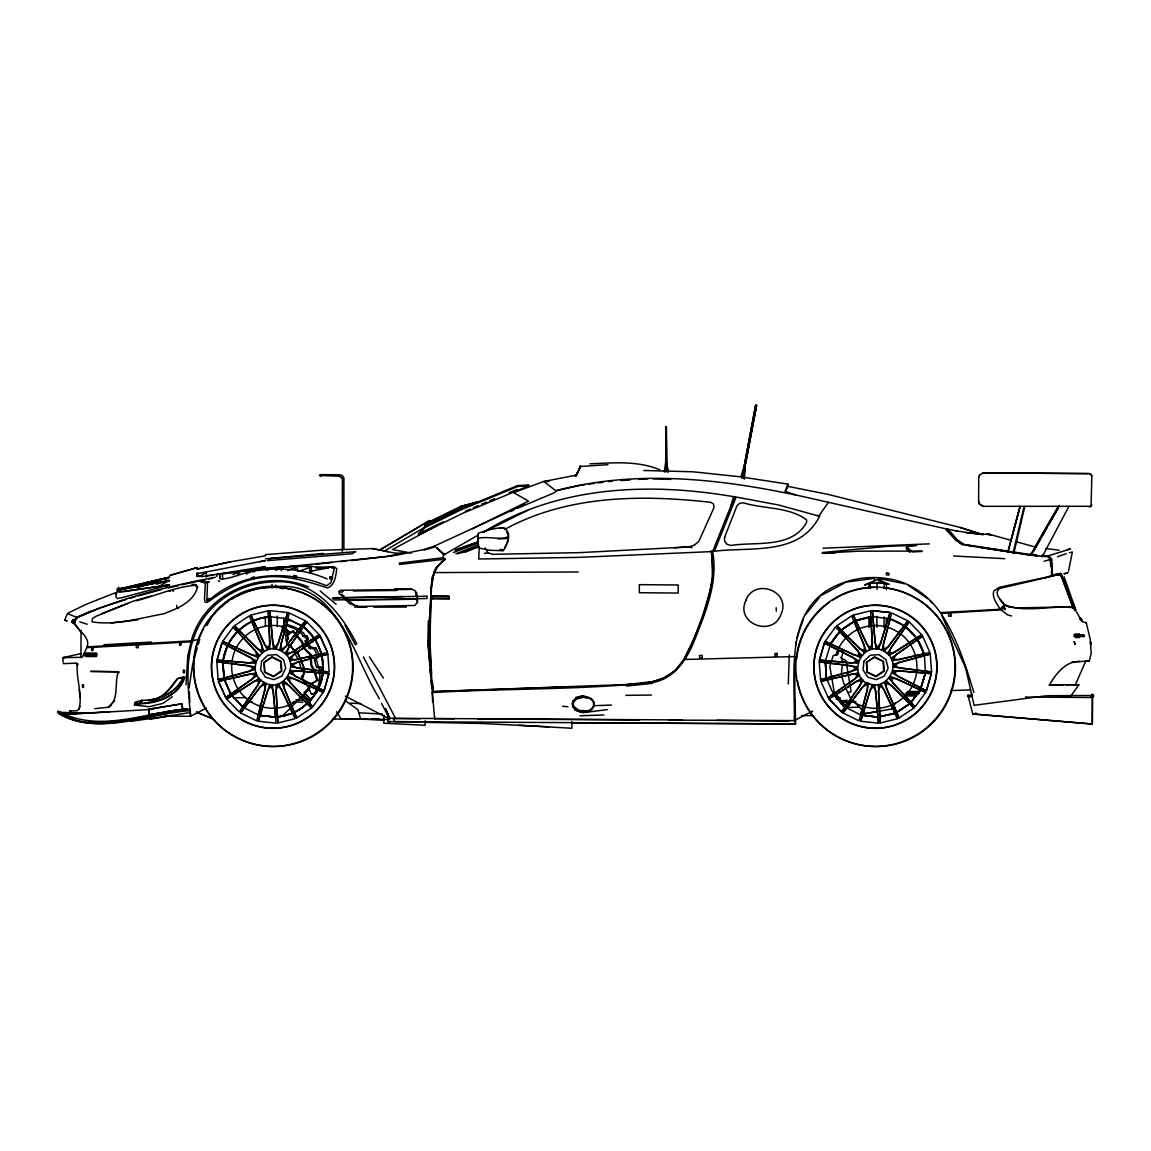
<?xml version="1.0" encoding="UTF-8"?>
<svg xmlns="http://www.w3.org/2000/svg" width="1151" height="1151" viewBox="0 0 1151 1151"><rect width="100%" height="100%" fill="white"/><g stroke="black" fill="none" stroke-linecap="round" stroke-linejoin="round"><path stroke-width="1.5" d="M157.14 587.686L169.039 580.392M197.138 572.91L197.123 576.32L202.576 576.565L265.349 566.522L261.378 568.306M342.336 551.271L342.394 478.197L339.43 476.255L319.518 475.435L321.33 474.629L339.444 474.744L342.135 475.377L343.933 477.794L343.89 549.473M172.333 696.715L162.953 703.362L148.939 706.757L134.466 704.944L135.286 702.211L142.494 700.686M182.721 709.505L149.313 714.555L148.594 709.217L181.93 703.822L182.721 709.505L149.313 714.958L148.594 709.217M206.346 577.068L206.36 572.364L199.684 576.349M811.354 715.62L811.354 712.383L811.354 715.62L801.6 715.548M80.958 656.358L81.045 630.345M134.48 704.944L135.214 703.923C153.126 702.93 178.419 698.47 183.901 677.076L178.779 678.068M138.249 701.146L134.48 703.578M164.593 716.037L190.62 716.282L189.915 709.419C187.958 686.226 185.541 661.753 193.253 639.294C203.928 604.98 237.753 583.025 272.859 581.946C313.072 578.205 340.423 611.742 356.911 644.114M219.812 578.752L219.827 573.802L218.891 573.658L220.762 579.14C233.077 578.737 245.724 570.925 258.687 570.421C281.794 567.242 305.662 569.457 327.114 578.967M222.575 578.752L222.589 573.615C257.709 569.27 292.958 563.731 328.409 567.889L310.123 571.299M265.392 626.518L265.421 617.742M269.061 626.532L269.089 619.511M272.01 587.931L272.024 584.363M277.276 626.59L277.305 616.058M283.865 626.676L283.894 617.9M297.706 571.342L297.188 566.594L295.174 568.076L295.908 570.263M311.648 571.903L311.187 567.155L298.44 571.342M339.113 591.427L339.113 593.355L349.645 603.613L357.644 606.476L414.648 605.498L417.626 602.232L416.777 593.197L415.108 590.722L411.871 589.398L340.667 590.276L339.113 591.427L341.674 592.276L343.156 591.254M669.335 720.109L795.557 720.598L795.542 723.95L387.887 721.591L387.887 718.238L682.414 719.95M394.232 718.282L394.217 721.634L421.41 721.821M571.831 721.476L571.802 728.252L518.972 725.303M795.542 723.95L794.737 723.936L794.751 720.584L795.47 724.022L794.65 724.037M868.947 627.597L868.976 616.821M869.077 588.103L869.091 584.507L870.3 583.01L873.667 582.665M870.156 626.101L870.185 617.123M870.285 588.406L870.3 583.01M874.415 581.37L874.429 577.831M876.889 627.194L876.933 616.418M877.019 589.485L877.033 582.305M878.918 581.068L878.932 577.514M880.803 582.032L880.817 578.493M884.04 627.64L884.083 616.878M884.213 588.147L884.241 582.766L878.472 582.392M886.27 627.252L886.299 618.288M886.428 589.6L886.443 584.219L884.241 582.766M971.573 696.7L967.991 696.672L967.962 695.19L972.724 714.008L1092.342 723.993L1092.428 697.866L1092.299 724.051L972.868 713.937L976.422 713.419L972.782 713.951L976.278 713.548M978.753 477.334L978.609 501.433L979.199 503.893L983.026 506.311L1091.134 506.296L1089.436 507.044M1091.738 504.728L1091.062 506.368L1091.839 475.838L1089.752 473.651M260.212 716.785L260.284 704.369M63.161 662.213L62.902 657.624L82.253 657.322L87.131 646.876C90.67 636.906 77.995 631.036 74.009 622.979L72.053 622.216L72.93 620.447L72.038 622.317L75.52 624.676L80.757 631.899M383.873 715.39L383.729 723.188L425.136 725.288L425.208 720.627M429.668 665.897L429.28 620.792L431.898 578.032L435.898 568.076L445.351 559.242C431.539 568.421 430.819 585.672 430.805 600.678M186.03 684.831L187.814 655.753L191.699 639.222C205.871 591.441 263.939 568.493 308.569 586.981M314.885 671.292L317.734 680.112L312.209 683.306L309.13 683.291L302.353 679.176L303.965 674.112L303.85 666.904L297.332 651.941L292.987 649.063L291.131 646.028L286.772 643.452L286.685 641.38L288.455 638.301L287.059 634.719L288.038 638.114L286.685 641.38M502.656 550.739L489.592 550.236L478.226 547.905L478.169 547.013L478.212 533.186L489.261 529.705L501.246 527.59M665.753 472.025L666.17 426.992L666.602 462.242L667.839 471.968M432.488 598.908L432.575 595.973L448.789 596.089L448.847 599.024L432.488 598.908L432.575 595.973M430.819 600.678C429.452 631.021 429.294 661.48 433.208 691.65L432.33 692.528L432.575 702.11M788.277 683.924L789.313 654.991M744.409 478.917L744.999 466.543L756.567 405.296L744.999 466.543L744.006 478.787M479.334 546.509L478.73 558.998L579.097 557.357L712.642 551.559C718.325 582.377 705.491 612.404 694.456 640.46C686.931 659.25 674.256 679.032 652.66 682.471C579.514 689.996 505.706 688.356 432.33 692.528M478.269 534.553L478.226 546.667M202.303 575.96L196.922 576.334L197.138 573.658L265.363 560.58L259.594 561.746M997.341 550.077L997.413 549.329M834.202 692.024L841.467 700.887L845.179 700.484L847.841 704.052L852.013 701.765C847.294 689.766 838.072 677.565 843.064 664.127M795.83 644.862L796.175 641.524M263.982 662.472L272.212 656.933L281.117 661.278L281.808 671.162L273.593 676.702L264.672 672.357L263.982 662.472L272.212 656.933M866.386 662.472L874.616 656.933L883.522 661.278L884.227 671.162L875.997 676.702L867.091 672.357L866.386 662.472L874.616 656.933M443.408 555.473L443.121 557.731L444.344 559.515M664.343 472.011L665.652 462.242L666.17 426.992L666.602 462.242L668.314 471.968M117.675 671.724L118.15 672.472C114.107 683.521 119.762 700.369 107.604 707.304L94.727 708.656M321.805 674.587L320.395 683.737L316.554 692.614L314.712 693.391L311.417 694.283L306.943 684.672L303.806 681.536M744.122 469.982L756.567 405.296L755.632 405.224L744.122 466.4L741.028 476.528M192.749 663.465L189.095 688.053M1068.516 571.126L1072.358 551.991L1069.394 552.71M741.92 478.428L755.632 405.224M1024.836 506.512L1013.902 552.926L1013.096 552.926L1024.03 506.44M1072.128 661.954L1089.292 661.048L1091.206 653.264L1090.242 639.496L1086.458 623.454M169.039 580.867L118.711 589.787L117.388 590.434L115.819 596.592L117.359 598.578L122.078 597.642L169.571 584.823L166.478 586.449M896.931 717.332L895.061 713.188L878.098 717.188L860.703 714.958L867.509 689.55L867.221 683.665C846.431 672.875 863.653 638.978 884.328 651.48C904.672 662.17 885.68 694.7 866.358 682.255L842.935 712.929L859.063 720.799L868.76 683.435L862.401 687.061L843.021 712.973M1020.103 506.253L1007.959 551.746L1020.031 506.627L1011.168 539.618M270.427 616.72L272.672 642.92L276.125 649.337L287.721 612.548L278.312 643.51L273.463 649.049L269.881 610.634L270.427 616.72L287.75 618.893L280.902 644.243L281.923 651.48C302.267 662.17 283.275 694.7 263.953 682.255C243.624 671.551 262.615 639.035 281.923 651.48L305.447 620.849L285.995 646.733L279.52 650.301L289.318 612.994L305.447 620.849M854.287 621.526L841.093 630.086L830.562 644.028C838.849 628.331 855.15 617.842 872.832 616.72L875.077 642.92L878.53 649.337L890.04 612.505L880.716 643.51L875.868 649.049L872.372 610.677L872.832 616.72L855.74 620.576L872.775 616.634L890.155 618.893L883.306 644.243L884.328 651.48L907.851 620.849L888.414 646.733L881.925 650.301L891.723 612.994L907.851 620.849M64.715 620.202L66.931 620.835L64.715 620.202L67.492 613.44L85.433 604.606L114.337 593.168M217.007 660.113L221.927 642.963L256.213 660.688L249.307 663.048L217.007 660.113L255.479 663.264L250.875 657.595L227.438 645.697C235.005 629.698 250.976 618.519 268.615 616.85L268.226 610.807L269.924 649.308L264.485 644.474L250.904 615.123L267.334 649.941L269.996 643.107L268.615 616.85C245.551 618.763 225.927 637.812 223.035 660.732C226.402 637.899 245.465 618.936 268.672 617.037M217.079 660.156L221.999 643.006M223.121 660.746L227.438 645.697M323.963 690.773L289.664 673.033L296.685 670.745L322.942 673.076C320.208 696.067 300.512 715.088 277.449 716.972L277.837 723.015L275.952 684.428L281.52 689.32L292.642 713.188C308.972 706.225 320.482 690.586 323.028 673.105L328.97 673.666L324.05 690.816L295.131 676.198L290.412 670.472L328.884 673.623L324.05 690.816M819.411 660.113L824.332 642.963L858.617 660.688L851.711 663.048L819.411 660.113L857.883 663.264L853.279 657.595L824.418 643.006L819.498 660.156M825.526 660.746L830.044 645.697M925.346 673.076L899.104 670.745L892.068 673.033L926.382 690.773L897.535 676.198L892.816 670.472L931.303 673.623L926.382 690.773L931.375 673.666L925.346 673.076L920.325 689.794L911.031 702.427L914.153 705.721M193.253 661.739L197.253 647.927M198.26 644.474L199.756 639.294L191.08 640.862M712.627 551.559L731.101 505.49L733.691 496.613L735.302 496.901L733.662 496.613M258.256 721.231L269.766 684.399L273.319 690.873L275.621 717.102L260.054 715.462L258.256 721.231L276.096 723.145L272.427 684.687L267.679 690.283L260.054 715.462L275.693 717.188L260.083 715.275M433.193 691.65L626.878 684.485L653.135 681.579L663.163 678.5L674.572 671.119L683.895 659.552L693.578 640.517L703.218 615.886L709.419 594.779L712.814 577.284L711.764 551.415M877.738 713.85L878.501 723.145L874.832 684.687L870.084 690.283L860.66 721.231L872.17 684.399L875.738 690.873L877.594 712.224M96.051 655.566L96.526 654.2L85.217 654.128M946.108 529.964L955.848 540.15L961.819 544.437L969.617 545.79M946.913 530.107L947.935 529.287L956.884 530.985M323.028 673.105C319.661 695.938 300.598 714.886 277.405 716.8M71.851 622.216L73.074 619.497L75.232 620.389L77.059 617.67L72.599 620.72L74.757 621.626L76.988 617.742M978.681 477.406L979.501 475.003M796.88 638.258L803.355 619.094M506.958 542.984L507.864 540.438M1092.4 697.952C1096.745 695.362 1088.386 692.916 1093.421 695.089M71.348 711.203L69.463 711.117L77.146 710.742L78.973 709.117C82.757 694.988 76.383 679.896 77.175 665.508M78.973 709.117L80.066 706.311M693.564 640.517L703.203 615.886M731.115 505.49L734.482 496.959M1091.58 696.672L1092.443 694.571M580.564 466.687L575.96 476.327M578.766 470.112L580.665 466.256L575.212 476.413M196.922 576.334L198.274 573.198M314.712 693.391L318.568 684.514L319.978 675.349L318.971 672.644L320.093 670.501L321.92 669.738L320.812 667.263L316.583 667.407L314.468 660.545L316.64 657.092M785.601 490.887L787.802 486.341M1074.343 684.773L1075.351 684.773L1085.796 661.019M786.521 487.693L788.277 484.154L785.04 491.29L795.6 494.916L946.381 528.928L956.654 540.294L962.624 544.581M795.212 700.556L795.485 719.922L794.276 721.13C795.341 674.141 783.284 606.807 838.878 584.435A88.886 88.886 0 0 1 884.731 578.306C908.096 580.449 928.756 595.009 941.489 614.274C956.941 638.158 965.603 665.407 973.875 692.384M794.765 698.528L795.01 720.871L794.751 656.545L684.974 659.48L686.327 658.674M921.836 551.473L912.067 551.948L906.902 546.581L906.556 548.912L909.578 552.048M504.411 548.351L506.512 544.25M320.798 671.882L321.92 669.738M287.491 634.992L293.376 631.079L302.396 641.654L304.526 648.128L310.943 654.545L311.748 665.379L314.41 669.824M1042.115 556.868L1068.919 506.325M207.194 625.295C218.604 599.887 246.674 585.974 273.722 586.276M878.731 711.289L892.212 708.901L895.449 702.873M575.514 476.385L578.075 471.723M137.242 703.592C156.133 704.513 178.578 696.614 184.908 677.162L183.369 677.076C176.578 693.147 158.219 700.959 141.559 700.196L140.206 703.203L141.559 700.268M314.468 660.545L316.295 659.768L319.201 655.178L316.165 648.157L314.324 648.934L308.914 647.84L305.332 641.639L308.367 638.719L307.259 636.244L304.914 635.568L303.073 636.345L301.735 633.741L294.066 628.403L284.786 625.007L281.909 626.748L285.88 636.561L286.052 640.934M305.332 641.639L308.367 638.719M448.847 599.024L448.789 596.089M1031.051 555.559L1059.107 506.195M183.498 677.148C177.657 690.471 163.068 698.571 148.767 700.038M1033.684 550.969L1039.842 540.236M1041.54 537.215L1046.863 527.949M1048.575 524.942L1058.287 508.008M1034.821 547.416L1058.042 507.03M1030.404 555.127L1058.978 505.418M90.598 611.123L76.657 617.396L74.757 620.662L72.801 619.828L71.722 622.144L74.757 621.626M579.989 466.342L580.464 465.738L580.133 466.932M787.816 486.341L786.996 487.621L787.816 486.341L828.101 494.412L959.92 527.403L982.177 534.496M817.282 515.389L819.641 516.152C799.542 556.149 751.071 546.667 714.397 551.228L736.165 497.045L778.623 505.001L818.821 516.08L828.49 502.196M134.538 704.47L137.242 703.117M457.537 553.689L465.623 551.789L478.37 546.596M240.53 712.929L256.659 720.799L266.356 683.435L259.997 687.061L240.53 712.929L263.953 682.255L265.104 689.55L258.299 714.958L242.732 707.031L257.824 685.478L259.234 678.256L226.718 699.074L239.207 711.951L261.09 680.183L253.882 681.392L226.805 699.117M306.857 621.871L288.182 648.315L286.657 655.48L319.259 634.705L292.109 652.401L284.801 653.552L306.77 621.828L319.259 634.705M1057.884 695.837L1070.876 696.024L1078.847 684.787L1066.143 684.759M909.261 621.871L890.586 648.315L889.061 655.48L921.663 634.705L894.528 652.401L887.205 653.552L909.175 621.828L921.663 634.705M222.69 641.395L233.265 627.007L255.393 650.603L257.752 657.509L222.69 641.395L252.055 655.192L259.335 655.351L233.178 626.964M312.712 706.772L323.287 692.384L288.124 676.227L290.613 683.19L312.799 706.815L286.541 678.385L293.951 678.601L323.287 692.384M825.094 641.395L835.583 626.964L861.739 655.351L854.459 655.192L825.094 641.395L860.171 657.509L857.797 650.603L839.842 631.395L854.143 621.382L864.43 645.567L864.286 652.89L836.835 625.756L851.726 615.828L866.502 651.394L859.725 648.732L836.835 625.756M830.648 644.056L839.842 631.395M925.692 692.384L915.117 706.772L888.946 678.385L896.356 678.601L925.692 692.384L890.529 676.227L893.018 683.19L911.031 702.427L920.239 689.766L925.447 673.105L920.325 689.794L910.844 702.355M1042.216 578.521L999.586 588.478L997.759 590.377C993.558 598.822 1012.506 604.779 1000.19 609.901L941.014 613.454M443.394 555.473L445.034 553.775M805.542 614.533L819.944 596.909M424.489 526.913L418.417 533.978L418.82 534.74L424.892 527.59L460.486 510.051L518.051 486.341L528.813 485.808L528.28 485.046L517.576 485.593L460.155 509.289L426.043 526.136M297.332 651.941L303.49 666.933L303.619 673.839L302.037 676.529L302.353 679.176M1090.846 695.578L1091.623 696.614L1090.083 697.506L1025.44 697.06M967.948 695.218L971.588 695.19M114.755 700.585L108.467 707.318L110.856 705.692M444.991 558.566L436.704 567.112L434.114 571.874L431.438 587.931L429.899 640.201L431.625 674.285M1075.092 610.749L1073.941 607.757L1070.315 606.836L1017.959 607.901L1009.082 607.081L1004.176 604.721L1000.19 609.282L940.482 612.634M282.34 716.167L297.361 700.988M304.871 693.406L309.878 688.341M1041.828 556.091L1048.072 556.509L1051.151 559.141L1044.144 561.271M424.1 524.309L460.904 506.282L478.01 501.879L461.637 507.39L424.964 525.748L424.172 524.237M264.672 672.357L264.313 662.631M867.091 672.357L866.717 662.631M979.429 475.09L983.213 472.845L1089.824 473.565M177.571 678.961C170.175 688.183 163.327 699.65 150.033 700.441M395.484 555.415L423.64 549.588L434.618 546.034L524.885 504.224M291.03 704.11L293.663 701.779M304.209 692.442L309.49 687.766M285.103 629.381L285.966 628.619L290.066 632.834L287.635 634.719L284.311 629.971L285.103 629.381L288.772 633.899M694.283 545.2L698.815 541.402L713.994 507.562L713.534 504.066L710.829 502.34C641.711 494.542 567.774 495.016 505.116 529.172M286.772 643.452L295.649 651.279M311.187 567.155L309.576 568.378L309.892 573.169M317.734 680.112L312.209 683.306M1067.912 572.551L1063.956 573.874L1067.437 572.896M225.826 697.664L252.386 679.162L256.155 672.875L218.489 681.334L225.826 697.664L218.489 681.334M320.223 636.158L293.62 654.631L289.721 660.847L327.488 652.459L320.151 636.115L288.642 658.401L295.922 659.811L321.604 653.869L323.129 671.263L296.972 668.069L290.584 664.285L327.834 654.099L329.157 671.939L290.771 666.961L296.57 662.415L327.906 654.142M828.245 697.664L854.79 679.162L858.56 672.875L820.893 681.334L828.245 697.664L859.653 675.32L852.474 673.982L820.893 681.334M922.642 636.158L896.025 654.631L892.126 660.847L929.893 652.459L922.555 636.115L891.047 658.401L898.341 659.811L924.008 653.869C919.462 637.352 906.47 624.072 890.155 618.893M225.754 697.621L257.249 675.32L250.069 673.982L218.575 681.378M234.43 625.756L249.321 615.828L264.097 651.394L257.32 648.732L234.43 625.756L261.881 652.89L262.025 645.567L251.738 621.382M264.975 672.069L273.478 676.212L281.319 670.918L280.657 661.494L272.154 657.35M296.656 717.951L311.547 708.023L284.009 680.845L283.966 688.226L296.742 717.994L281.779 682.342L288.671 685.061L311.547 708.023M867.379 672.069L875.882 676.212L883.723 670.918L883.062 661.494L874.559 657.35M909.707 703.693L896.73 712.455L899.06 717.951L884.184 682.342L891.09 685.061L912.887 706.944M899.06 717.951L913.952 708.023M829.123 699.074L861.639 678.256L860.229 685.478L841.611 711.951L829.123 699.074L841.525 711.908L863.495 680.183L856.286 681.392L834.259 695.765L827.022 679.781M896.6 712.311L909.794 703.75L896.73 712.455L886.385 688.226L886.414 680.845L913.865 707.98M165.125 579.975L169.585 577.169L118.582 589.024L118.596 587.312L118.596 589.01L123.301 587.96M429.496 520.583L379.859 549.948L429.496 520.583L431.165 523.46L384.391 551.056M1090.889 695.521L1046.993 695.708M478.399 534.898L443.869 554.854L434.618 546.034M843.712 705.52L846.805 703.822M246.271 574.061L254.098 569.86L254.63 571.572M437.294 525.417L392.39 549.559L411.31 553.084M821.051 595.542L844.633 582.938M206.374 707.966L190.562 716.354L190.246 709.232M233.135 693.808L237.854 691.305M483.103 532.381C557.415 485.952 648.588 482.168 732.813 496.541L733.676 496.613M795.427 719.979L812.692 711.073M836.173 699.017L839.295 697.405M78.469 616.936L98.957 608.232L126.552 599.254M428.23 524.18L461.033 507.649L478.01 501.879M118.913 589.988L169.585 580.464L156.176 584.161M1042.331 555.703L1048.532 556.106L1051.755 558.998L1052.446 575.845L999.313 587.312L993.716 591.096C991.889 597.93 997.111 603.786 1000.19 609.282M483.147 532.453L527.69 510.339M510.612 511.634L513.835 510.051M517.044 508.469L552.653 493.462L555.487 492.124L555.818 490.758C634.23 469.637 717.188 478.442 795.6 494.988M276.01 570.292L282.383 567.17L282.916 568.954M418.417 533.978L443.38 521.763M418.82 534.74L462.429 513.418L528.813 485.808M472.37 528.813L528.539 501.102L513.591 492.614L543.847 481.463L576.478 475.09M842.733 706.11L854.071 700.858M78.585 616.979C122.064 597.498 168.722 586.19 215.366 577.284M232.919 574.608L239.221 571.874L239.552 573.86M465.349 511.188L470.212 509.102M473.464 507.706L478.327 505.62M481.578 504.224L486.441 502.138M489.693 500.743L494.57 498.642M287.635 570.637L297.188 566.594M281.909 626.748L283.736 625.986M303.073 636.345L305.418 637.007L307.259 636.244M308.914 647.84L310.756 647.078L316.165 648.157M316.583 667.407L320.812 667.263M311.417 694.283L316.554 692.614M1057.553 556.782L1066.243 553.645M285.966 628.619L287.692 630.877M509.044 492.714L517.058 489.52M525.072 486.326L528.28 485.046M841.122 704.067L847.596 701.477M101.633 613.656L132.71 601.34L150.896 595.988M455.925 553.804L478.629 544.855M465.623 551.789L478.24 546.84M575.673 697.549L583.701 695.621M127.847 603.498L96.108 616.217L92.468 618.447L91.994 621.871C115.33 625.655 140.293 618.029 163.442 613.857C176.563 608.865 192.706 602.822 197.31 588.075L195.425 585.269C175.355 586.823 155.903 595.743 136.322 600.764M453.365 552.523L478.025 543.171M292.987 631.827L301.605 641.999L303.792 648.517L310.123 654.847L310.943 654.545M477.636 541.862L455.192 550.077L477.723 542.337M840.503 702.498L847.107 700.153M137.544 587.801L169.585 577.169L119.143 589.283L117.244 589.557L117.114 588.463M840.877 702.801L845.899 701.088M1067.365 549.559L1070.416 548.955L1048.129 555.904M289.966 632.201L293.376 631.079M694.283 545.2L688.557 546.941L674.342 547.761M906.902 546.581L916.8 545.358L887.925 546.25L822.418 552.566L834.964 553.084M119.128 589.298L122.826 588.233M169.585 575.471L197.138 567.587L197.138 569.011L198.274 568.839L230.2 561.875L265.421 555.818L265.421 554.638L320.697 550.293L372.464 548.581L394.822 553.099L404.447 553.228M170.391 575.284L197.138 567.587L197.123 569.026L230.214 561.846M424.115 550.077L434.085 547.2M148.35 700.527C161.917 699.679 169.873 688.945 177.024 678.889L181.887 677.479M129.89 598.333L134.883 596.937M138.221 596.002L161.557 589.499M224.013 678.169L249.422 671.378L255.119 666.789L216.82 661.839L218.143 679.68L224.013 678.169L222.92 662.559L216.906 661.883M819.224 661.839L825.325 662.559L826.418 678.169L851.826 671.378L857.524 666.789L819.224 661.839L820.562 679.68L826.418 678.169L825.526 662.472M1051.367 575.903L1060.459 573.716L1061.193 575.903M930.238 654.099L898.989 662.415L893.176 666.961L931.562 671.939L930.238 654.099L892.989 664.285L899.377 668.069L931.562 671.939M460.299 506.555L477.607 502.023M1074.631 609.972L1061.265 573.86L1043.885 578.176L1051.899 575.701L1051.151 559.141M218.071 679.637L255.292 669.45L249.019 665.724L222.92 662.559L223.927 678.169L223.121 662.472M250.817 615.08L268.226 610.807M292.642 713.188L277.449 716.972L276.01 690.686L278.556 683.78L295.145 718.699L277.751 722.972M853.236 615.08L870.631 610.807L872.329 649.308L866.89 644.474L853.236 615.08L869.739 649.941L872.4 643.107L871.019 616.85M895.061 713.188L878.04 717.102L860.747 715.059L878.098 717.188L895.133 713.26L883.925 689.32L878.357 684.428L880.155 722.972L897.564 718.699M403.915 552.883L387.067 556.393L274.657 568.09M143.904 583.183L167.859 577.586M168.319 587.916L178.463 585.571M181.844 584.78L200.418 580.608M1060.718 573.313L1051.64 575.701L1051.438 571.428M848.071 692.442L851.093 691.765L846.071 660.775L840.46 657.494M580.133 485.362L555.818 490.758L543.847 481.463L549.214 481.463M81.145 653.581L62.902 657.624L65.463 657.653M1061.265 573.86L1052.446 575.845M208.806 579.025L212.172 578.392M836.791 698.427L840.259 697.823M865.264 713.591L877.062 711.563L865.264 713.591L854.459 702.067M189.915 709.419C156.277 713.965 122.869 723.447 88.685 722.209M150.033 719.217L190.246 712.44M172.693 715.462L131.113 721.289M393.757 555.717L351.372 560.566M189.915 710.584C147.055 714.023 98.497 736.698 58.154 713.088C77.002 725.288 100.784 724.885 122.308 721.562M501.649 527.59L504.872 528.165C519.993 545.099 484.873 534.438 477.996 538.726M148.594 709.275L181.93 703.822L182.649 709.102M166.924 711.894L170.434 711.318M173.945 710.742L177.455 710.167M166.866 711.519L170.377 710.944M173.887 710.383L177.383 709.807M484.427 553.372L487.966 552.825L493.088 554.307L579.442 552.638L688.557 546.941L692.024 547.559M120.999 589.384L118.941 589.974L120.208 591.413L123.92 591.297L169.571 584.823L123.042 591.772L118.726 592.146L117.388 590.434M266.845 568.134L224.143 573.716M239.221 571.874L237.811 572.076L237.466 573.371L238.271 575.687M846.201 582.104L873.436 578.449M1055.539 574.838L1060.042 574.263L1060.79 576.047M1056.345 574.982L1060.862 574.407L1061.323 575.299L1073.394 608.016M581.874 484.974L585.442 484.528M589.01 484.082L594.348 483.406M597.916 482.945L603.268 482.269M608.606 481.593L612.174 481.147M399.095 563.17L443.135 557.731L445.351 559.242M139.659 701.448L142.494 701.103M87.131 646.876L190.016 640.92M581.5 466.443L607.987 464.673M111.1 623.022L137.832 619.842M399.44 564.479L442.128 559.501M626.82 684.615C648.401 684.241 672.975 679.838 684.097 658.904C694.902 638.417 703.132 616.648 708.915 594.247C713.232 580.205 713.188 565.443 711.174 551.027M1045.727 695.823L974.106 705.318L965.013 665.22M296.224 566.263L301.576 565.702M306.929 565.141L312.295 564.58M315.863 564.206L331.934 562.522M626.662 686.054L652.516 683.349M1079.955 661.508C1065.668 660.703 1055.568 674.328 1049.338 685.104L1063.395 684.658M607.34 709.606L582.766 712.714L574.838 710.066M340.768 561.63L346.077 561.098M1085.048 661.379L1089.292 661.048M843.683 701.477L841.208 701.837L837.065 696.686M265.421 558.796L323.258 553.444M500.095 528.338L501.505 528.208M604.016 714.987L579.989 715.778M248.587 701.88L252.011 701.578M218.215 574.263L216.532 574.594L216.935 576.651M63.233 663.652L76.239 663.163L77.131 665.537M315.834 567.99L334.078 566.839L336.768 568.565C335.862 575.414 334.999 585.399 327.416 587.931C305.576 580.751 282.7 573.658 259.407 577.888C239.71 580.737 222.776 591.369 207.166 602.505L205.007 601.944L204.475 599.139L205.266 584.089L202.979 581.96L200.145 581.543L203.655 581.701M284.196 621.022L291.347 620.504M319.935 568.249L323.431 568.004M90.483 713.016L153.846 709.275M205.885 575.716L213.05 575.227M219.827 573.802L222.589 573.615M665.494 427.064L666.443 426.992L666.4 465.479M621.065 480.571L629.971 479.996M638.863 479.42L647.754 478.845M268.586 567.903L295.375 566.163M589.945 463.853C613.023 462.817 637.942 460.558 659.724 469.766M317.489 568.033L332.049 567.17L334.337 568.479L330.797 582.751L326.553 585.801C288.196 569.544 240.789 571.702 208.921 600.405L206.835 600.189L207.497 583.01L205.338 581.154L202.705 581.01M103.964 644.733L151.299 642.028M109.403 711.706L64.83 714.339L58.154 711.102L58.687 711.591M86.584 647.696L192.303 641.754M498.052 538.999L508.354 538.452M86.08 713.203L64.83 714.339C104.079 731.532 147.429 712.052 187.771 708.858L181.829 708.656M89.634 713.016L93.173 712.829L62.341 713.03M643.769 470.471L693.017 471.795L740.654 476.845L787.672 484.082M823.037 548.207L929.317 543.862M595.11 705.678L611.454 705.045M564.537 687.032L433.395 691.535L432.402 682.226M904.801 694.182L918.023 694.053M906.484 694.197L909.981 694.082M586.291 710.958L578.881 710.368L573.716 706.426L573.184 703.822L573.86 701.563L576.694 698.916L583.571 697.319L587.542 698.11M353.371 590.952L396.98 590.434M907.808 691.693L920.296 691.348M950.582 690.557L970.264 689.953M1049.266 684.903L1069.581 684.773M233.466 697.88L246.012 697.578M334.178 597.743L339.531 597.628M343.099 597.556L402.908 596.52M416.791 599.211L346.94 600.232M1074.876 684.845L1078.847 684.787M1071.466 684.802L1075.351 684.773M839.856 702.124L843.438 702.067M850.603 701.966L855.984 701.894M847.007 707.433L859.552 707.261M625.827 695.348L651.408 695.046M102.223 722.382L105.532 722.353M434.934 572.579L578.291 571.989M373.816 607.153L406.346 607.052M922.037 551.056L858.905 551.171L822.145 553.185L825.684 553.444M394.52 588.852L411.54 588.866M717.073 720.339L789.025 721.101M172.592 590.995L173.672 591.01M85.491 654.804L86.224 654.818M477.708 719.346L483.089 719.361M669.565 720.224L682.111 720.281M387.887 721.591L390.247 721.605M787.068 723.893L571.831 722.799M760.192 723.864L794.737 723.936M983.141 472.917L1087.968 473.636M1013.096 552.926L1013.902 552.926M1054.561 574.363L1060.862 574.407M432.776 596.448L448.516 596.563M432.704 598.232L448.588 598.333M354.623 607.066L366.924 607.153M178.405 608.347L177.053 608.332L176.607 605.354M1083.278 635.05L1080.918 635.035L1083.479 635.05M1073.926 634.978L1084.213 635.05M1080.185 635.712L1084.559 635.74L1080.444 636.402M1075.063 635.669L1081.595 635.726M1080.573 635.712L1083.882 635.74M1073.912 636.345L1083.479 636.417M1082.803 636.417L1084.213 636.417L1082.602 636.417M86.9 654.128L84.009 654.113L85.893 654.128M96.727 654.876L83.606 654.79L84.886 654.804M89.663 655.523L84.009 655.48L85.893 655.495M85.217 655.495L88.239 655.509M89.461 655.523L96.526 655.566M118.553 671.724L90.684 671.407L118.711 671.824M118.15 672.472L119.028 672.472M907.535 692.672L913.333 692.686L917.635 694.499M912.455 692.686L919.073 693.046M906.571 695.952L916.081 695.995M434.589 718.684L454.328 718.799M477.651 718.943L639.438 719.95M392.606 718.612L420.345 718.799M332.553 719.073L389.196 719.433M1073.797 607.757C1052.043 604.922 1026.016 613.31 1005.053 604.937M1082.199 635.726L1083.005 635.726M977.343 533.863L989.961 534.524L986.407 534.208M983.17 534.122L965.416 532.553M653.063 478.845L670.702 479.391M278.945 586.435C337.675 582.981 353.63 656.243 377.729 695.794L379.298 698.873M60.327 712.34L82.627 713.044M1041.511 555.559L1047.727 555.962L1050.144 557.76L1051.223 566.047M371.917 718.799L379.096 719.073M1034.605 555.674L1037.814 555.804M953.647 555.991L1004.65 558.667M548.667 726.785L482.226 723.49L423.467 722.31M904.931 694.629L913.88 695.075L907.549 692.643M904.873 694.686L913.836 695.118M350.077 703.117L360.839 703.664M359.026 712.8L382.333 714.052M357.184 718.814L384.089 720.209M906.168 692.571L918.743 693.391L918.743 692.571L908.24 691.794M92.353 722.382C80.023 722.655 67.923 718.109 57.55 711.994L59.708 713.433M192.001 584.348L196.102 584.65L197.843 587.398M1080.415 618.49L1081.221 618.562L1079.609 618.346M562.594 706.282L567.903 706.728M1029.828 554.336L1036.734 554.969M1041.928 555.429L1045.381 555.746L1045.309 556.566L1029.368 555.084L968.811 545.646M818.821 516.08L819.627 516.152M1044.23 556.077L1047.252 556.379L1050.345 558.998L1050.647 566.148M299.418 697.679L302.842 698.024M294.282 701.549L302.828 702.398M295.994 699.722L302.828 700.412M78.254 664.213L76.196 663.206M872.285 610.634L890.04 612.505L872.372 610.677M269.881 610.634L287.721 612.548M860.66 721.231L878.501 723.145M75.347 622.633L72.038 622.317M976.523 533.935L956.064 530.856M1045.842 548.538L1059.165 550.178M969.631 545.301L979.587 546.739M1006.017 551.3L1018.117 553.156L978.436 547.013M978.767 546.596L1032.375 554.911M977.631 546.869L1017.326 552.984M1020.779 553.516L1031.138 555.113M1070.315 606.836L1073.135 607.268L1061.323 575.299L1064.79 584.895M970.437 545.445L962.826 544.164L956.783 539.948L947.129 529.143L948.741 529.431M379.974 549.962L372.464 548.595M878.587 578.363L904.758 583.787M355.357 605.57L357.774 606.088M383.269 550.667L388.189 551.732M1085.321 622.418L1086.328 622.777L1082.098 621.698L1076.343 611.67M254.098 569.86L252.155 570.249L252.832 572.162M282.383 567.17L280.427 567.501L281.434 570.723M983.098 506.239L979.271 503.821L978.681 501.347M990.709 534.668L1010.823 540.236M1015.844 541.632L1035.958 547.214M1011.614 616.001L1007.37 614.807L1001.068 609.829M339.43 476.255L342.394 478.197M501.707 549.43L503.059 549.847M499.966 549.415L501.304 549.833M79.736 621.857L87.203 624.23M959.92 527.403L983.141 534.841M501.577 550.178L503.059 550.667L504.541 549.027L508.138 540.912L508.627 536.74M169.226 591.053L170.233 591.398M76.657 617.396L68.024 613.728M286.628 624.245L295.908 627.626L303.576 632.978L304.914 635.568M68.211 717.433L73.578 719.519M196.476 712.095L212.791 718.814L196.49 712.066M319.518 475.435L321.33 476.197M503.188 528.223L504.814 528.913M275.247 585.197L283.146 588.78M860.703 714.958L845.136 707.031L834.259 695.765M287.75 618.893L301.821 625.756M218.33 580.766L219.755 581.456M889.32 618.547L905.837 626.763L917.735 639.568L923.865 654.041M354.105 604.951L346.667 598.908M286.916 618.547L301.922 626.029M820.562 679.68L857.696 669.45L851.438 665.724L825.325 662.559L826.332 678.169M327.488 652.459L320.151 636.115M345.358 696.154L389.498 718.871L385.7 708.872M1005.715 605.412L1006.996 606.246M907.981 585.154L928.598 599.225M904.226 625.756L916.613 638.057L924.008 653.869M963.632 544.308L957.589 540.092L947.935 529.287M344.969 700.441L358.019 709.779L360.68 719.231L341.099 719.102L336.538 711.735M320.208 591.024L336.106 604.275M437.107 548.106L444.358 554.379M914.484 692.701L916.772 694.758M341.732 594.117L344.192 596.52M302.914 694.542L310.525 702.067M302.54 695.06L309.864 702.498M304.224 692.744L311.561 700.312M321.604 653.869L315.331 639.568L303.432 626.763C316.913 637.294 324.381 654.214 323.129 671.263M231.855 695.765L224.459 679.953L230.732 694.254L242.732 707.031M303.432 626.763C316.942 637.337 324.165 654.343 322.942 671.35M906.082 547.603L910.168 551.89M834.302 695.477L845.841 707.635M243.436 707.635L230.732 694.254L224.603 679.781M304.785 693.262L310.684 699.52M999.888 599.628L1004.176 604.721M929.792 600.563L932.166 603.253M845.179 700.484L847.855 704.024M369.399 656.919L383.384 678.097M293.304 651.034L298.512 659.681M429.366 520.64L431.035 523.46M313.633 670.17L310.971 665.638L310.123 654.847M307.159 640.862L310.756 647.078M485.146 547.948L487.981 552.825M363.399 656.89L395.699 718.627M344.998 625.209L355.429 644.92M1074.315 607.081L1075.94 610.231L1073.178 603.887M381.657 703.491L389.498 718.871L385.643 708.958M941.935 615.857L967.559 672.126M897.478 718.67L880.961 683.78L878.414 690.686L880.242 723.015M305.418 637.007L306.54 639.481M318.985 668.026L320.093 670.501M1071.998 600.721L1074.113 605.484M314.324 648.934L317.374 655.955M1072.056 606.505L1072.588 607.886M115.618 593.441L115.345 592.765L115.747 594.405M387.383 712.455L389.844 718.943M266.831 570.205L266.629 567.745L268.111 568.105L268.643 569.889M1061.797 577.543L1066.071 588.995M1067.294 592.276L1072.79 606.994M506.886 531.877L507.778 534.294M1064.071 576.795L1074.804 607.081M1091.234 474.413L1091.767 475.924M314.151 671.81L316.784 679.996M316.295 659.768L318.424 666.63M298.987 661.307L301.361 669.393M842.661 662.444L841.482 657.365L843.295 651.452L838.82 650.444L837.727 654.674L833.18 655.581L829.813 666.285L834.202 692.068M971.43 692.801L972.077 695.952M415.468 592.175L416.087 595.47M416.72 598.779L417.338 602.074M891.622 705.448L892.212 708.901M79.146 689.78L80.066 697.578M431.841 687.881L431.05 680.04M508.224 535.503L508.483 538.179M429.97 669.019L430.575 675.277M427.999 641.179L429.222 657.336M434.675 718.9L427.798 641.179L428.532 620.792L428.877 641.179M924.454 655.653L925.346 671.35M189.296 691.578L189.857 702.168M428.604 641.179L429.927 666.3M776.162 607.771L776.306 611.181M301.591 676.097L301.706 679.435M883.493 587.744A79.606 79.606 0 0 1 942.022 711.246A79.606 79.606 0 0 1 805.527 704.268M804.722 702.7A79.606 79.606 0 0 1 797.442 680.716M796.621 659.35A79.606 79.606 0 0 1 797.039 655.84M797.298 654.099A79.606 79.606 0 0 1 803.571 633.625M804.333 632.043A79.606 79.606 0 0 1 829.425 602.318M832.389 600.275A79.606 79.606 0 0 1 874.53 587.384M835.899 655.02A41.407 41.407 0 0 1 891.435 628.662A41.407 41.407 0 0 1 911.995 686.6A41.407 41.407 0 0 1 852.272 701.132M259.68 588.578A79.606 79.606 0 0 1 351.76 652.631A79.606 79.606 0 0 1 288.354 745.172A79.606 79.606 0 0 1 195.368 682.457M195.037 680.716A79.606 79.606 0 0 1 203.54 628.892M205.324 625.799A79.606 79.606 0 0 1 211.511 616.979M213.813 614.246A79.606 79.606 0 0 1 228.502 601.282M231.495 599.326A79.606 79.606 0 0 1 234.559 597.513M236.113 596.678A79.606 79.606 0 0 1 257.939 588.895M310.281 685.046A41.407 41.407 0 0 1 261.982 706.757M260.371 706.282A41.407 41.407 0 0 1 235.178 650.214M235.869 648.704A41.407 41.407 0 0 1 285.793 627.468M305.073 640.603A41.407 41.407 0 0 1 310.497 649.15M333.876 567.385L331.243 567.572L333.876 567.385M639.366 584.65L639.337 592.722L678.169 593.053L678.198 584.981L639.366 584.65M724.598 537.272L724.583 541.099L726.871 544.193L730.842 545.445C755.876 541.474 791.384 548.926 806.549 522.64L806.635 519.964C789.485 506.67 763.415 509.087 743.215 502.771L739.589 503.361L736.957 505.807L724.598 537.272M1074.243 641.826L1074.962 644.431L1074.243 641.826M183.455 670.242L183.311 672.774L184.592 672.774L184.534 670.242L183.455 670.242M86.296 653.034L86.08 656.53L96.526 656.588L96.742 653.106L86.296 653.034M93.116 647.941L92.9 650.545L91.562 650.401L91.763 647.869L93.116 647.941M136.48 645.078L136.264 647.61L138.221 647.768L138.437 645.236L136.48 645.078M261.522 661.321L260.615 669.997L265.521 677.234L273.924 679.637L281.894 676.083L285.721 668.227L283.606 659.753L276.528 654.631L267.809 655.25L261.522 661.321M863.941 661.321L863.034 669.997L867.926 677.234L876.328 679.637L884.313 676.083L888.126 668.227L886.011 659.753L878.932 654.631L870.214 655.25L863.941 661.321M179.844 642.776L179.498 645.308L180.908 645.308L181.326 642.776L179.844 642.776M330.006 576.867L329.661 578.708L332.222 579.212L332.567 577.428L330.006 576.867M886.572 572.91L886.227 574.694L888.716 575.183L889.061 573.414L886.572 572.91M293.937 575.457L293.534 577.442L296.08 577.86L296.555 575.946L293.937 575.457M745.805 600.563C734.985 623.957 773.055 637.812 781.097 614.087C791.586 591.197 754.164 577.241 745.805 600.563M573.04 700.945L572.162 703.75L572.824 706.973C577.183 713.088 586.909 714.008 592.405 708.887L594.29 705.606L594.103 702.326L592.031 699.232C586.449 695.031 577.471 695.089 573.04 700.945M573.658 701.362L572.853 703.822L573.515 706.628C577.529 712.527 586.78 713.203 591.945 708.397L593.643 705.462L593.513 702.527L591.643 699.779C586.377 695.708 577.831 695.765 573.658 701.362M1003.629 606.98L1003.025 608.001L1004.823 609.785L1005.442 608.764L1003.629 606.98M209.87 598.765L208.446 600.808L206.964 600.592L208.446 598.477L209.87 598.765M270.816 558.566L267.248 560.652L352.134 553.775L355.717 551.674L270.816 558.566M209.036 581.859L206.144 582.593L209.036 581.859M877.652 579.442L864.703 585.025L869.566 583.284L880.472 582.938L889.205 584.233L877.652 579.442M254.083 577.097L251.522 577.701L251.868 579.14L254.429 578.536L254.083 577.097M83.16 684.845L82.225 685.032L82.685 687.507L83.635 687.377L83.16 684.845M951.043 616.058L948.755 616.245L948.424 613.713L950.784 613.598L951.043 616.058M776.997 653.408L774.983 653.451L775.04 656.128L777.126 656.07L776.997 653.408M426.935 596.204L332.366 598.088L333.905 599.944L426.992 598.534L426.935 596.204M702.211 658.027L699.65 658.084L699.52 655.48L702.153 655.423L702.211 658.027M1090.76 644.56L1090.572 641.956L1090.76 644.56M1079.178 634.129L1074.804 634.028L1075.322 637.453L1079.696 637.553L1079.178 634.129M1082.026 619.871L1081.206 619.799L1082.026 619.871M1081.019 619.583L1080.271 619.526L1081.019 619.583M990.91 534.668L989.155 534.381L990.91 534.668M1025.023 554.207L1021.57 553.674L1025.037 554.192M1031.943 555.257L1028.476 554.739L1031.943 555.257M826.36 729.446A79.606 79.606 0 0 0 954.237 677.896A79.606 79.606 0 0 0 845.654 592.923A79.606 79.606 0 0 0 826.36 729.446M223.956 729.446A79.606 79.606 0 0 0 351.832 677.896A79.606 79.606 0 0 0 243.249 592.923A79.606 79.606 0 0 0 223.956 729.446M837.583 715.073A61.363 61.363 0 0 0 936.166 675.335A61.363 61.363 0 0 0 852.459 609.843A61.363 61.363 0 0 0 837.583 715.073M837.424 715.275A61.622 61.622 0 0 0 936.439 675.378A61.622 61.622 0 0 0 852.373 609.598A61.622 61.622 0 0 0 837.424 715.275M235.178 715.073A61.363 61.363 0 0 0 333.761 675.335A61.363 61.363 0 0 0 250.055 609.843A61.363 61.363 0 0 0 235.178 715.073M235.02 715.275A61.622 61.622 0 0 0 334.02 675.378A61.622 61.622 0 0 0 249.968 609.598A61.622 61.622 0 0 0 235.02 715.275"/></g></svg>
